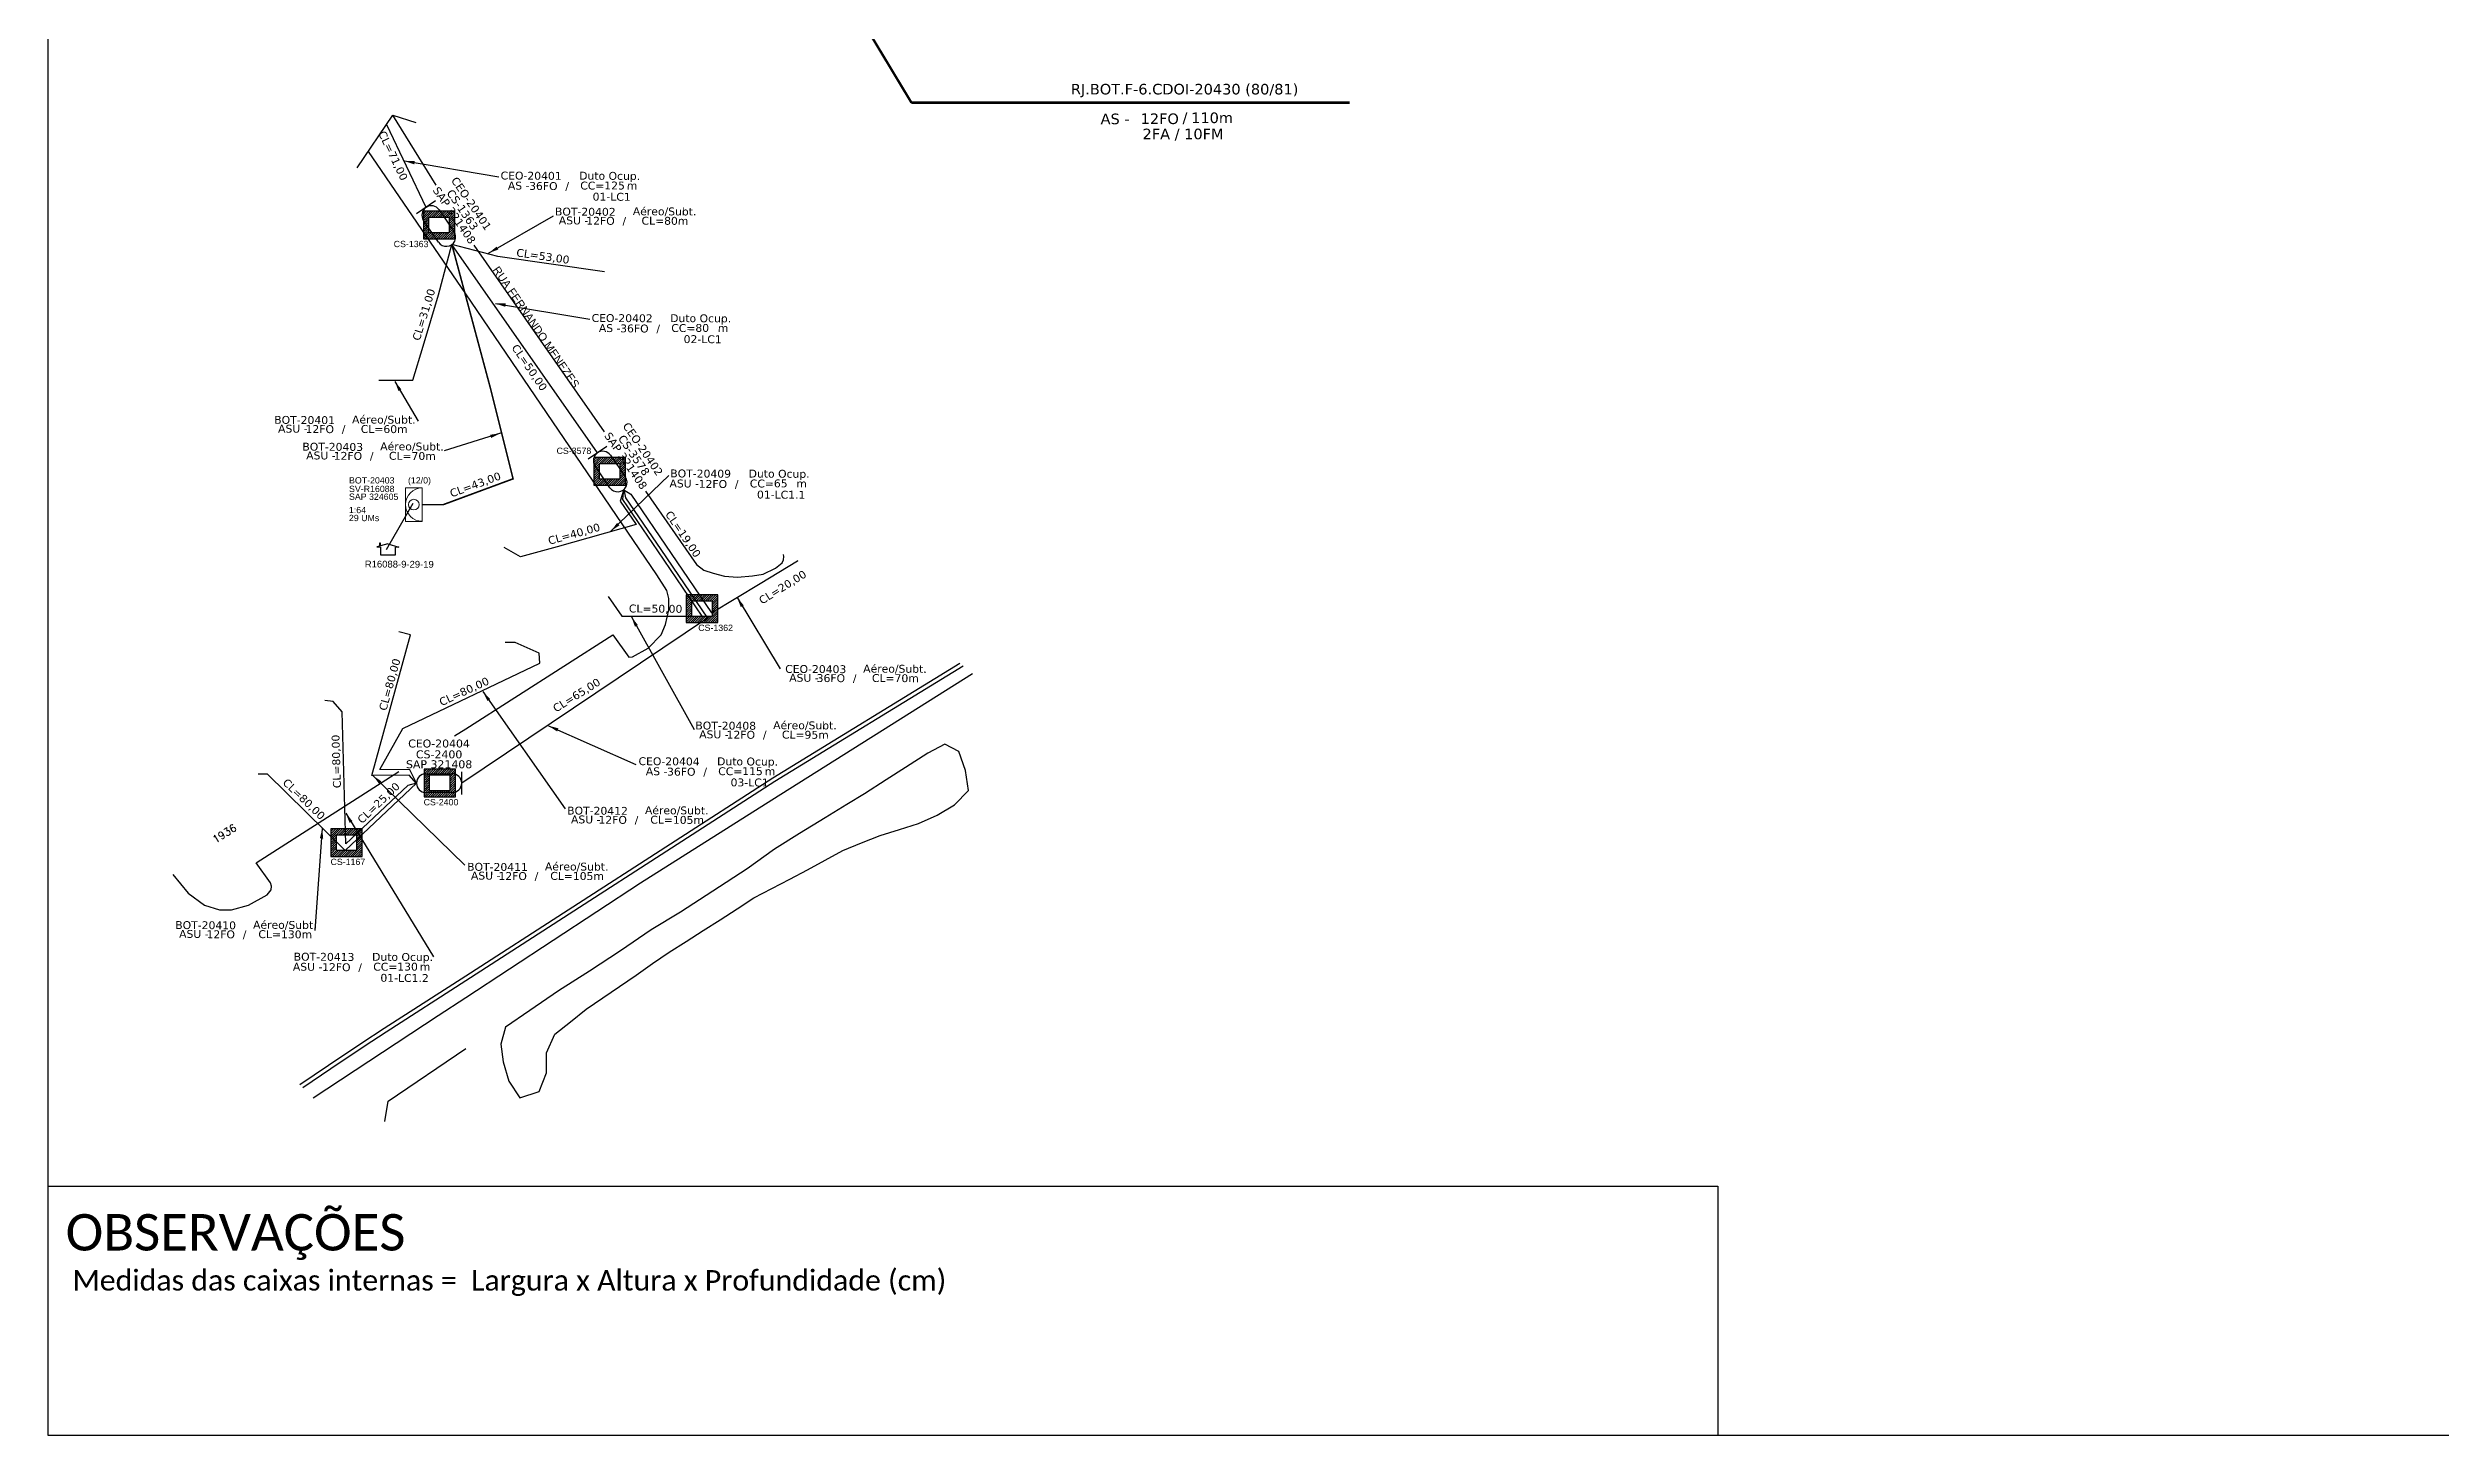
# Model space of a CAD drawing. Extents: x -89 to 749, y 705 to 1299.
# Drawn here: x -89.3 to 379.1, y 705 to 976.6 of the extents above; entities that cross this region are included whole.
import ezdxf
from ezdxf.enums import TextEntityAlignment as Align

# ---------------------------------------------------------------- set-up
doc = ezdxf.new("R2010")
doc.units = 0
for name, color, linetype in [('10.1-Caixas Subterrâneas', 5, 'Continuous'), ('20.4-CEOS', 1, 'Continuous'), ('20.5-CEO', 1, 'Continuous'), ('CABO OPTICO EXISTENTE', 5, 'Continuous'), ('CAP a instalar', 1, 'Continuous'), ('celulas gpon', 7, 'Continuous'), ('label_cabos', 7, 'Continuous'), ('Legenda', 1, 'Continuous'), ('MUB', 252, 'Continuous'), ('QUADRA', 7, 'Continuous'), ('Segmento de Logradouro Texto', 238, 'Continuous'), ('Surveys Casinhas', 7, 'Continuous'), ('surveys legendas', 7, 'Continuous')]:
    doc.layers.add(name, color=color, linetype=linetype)
for name, color, linetype, lineweight in [("20.0-LEGENDA DOS CDO'S", 1, 'Continuous', 0), ('20.1-CDO_INTERIOR', 1, 'Continuous', 0), ('40.1-ETIQUETAS', 1, 'Continuous', 20)]:
    doc.layers.add(name, color=color, linetype=linetype, lineweight=lineweight)
doc.layers.add('EXTRA', color=50, linetype='Continuous', plot=False)
doc.styles.add('ARIAL', font='arial.ttf')
doc.styles.add('DIGICADE', font='arial.ttf')
doc.styles.add('ROMANS', font='romans')
doc.styles.add('siredit', font='verdana.ttf')
doc.styles.add('WMF-Calibri0', font='calibri.ttf')
doc.linetypes.add('FENCELINE1', pattern='A,0.25,-0.1,[133,ltypeshp.shx,S=0.1,R=0,X=-0.1,Y=0],-0.1,1', length=1.45)
doc.dimstyles.new('CC', dxfattribs={"dimtxt": 1, "dimasz": 2, "dimexe": 0.18, "dimexo": 0.0625, "dimgap": 0.09, "dimtad": 0, "dimdec": 0, "dimrnd": 1, "dimzin": 0, "dimdsep": 46, "dimtxsty": 'siredit', "dimblk": 'NONE', "dimcen": 0, "dimse1": 1, "dimse2": 1, "dimsd1": 1, "dimsd2": 1, "dimclrt": 7, "dimadec": 0, "dimazin": 0, "dimtfac": 1, "dimtdec": 0, "dimtofl": 0, "dimtmove": 0, "dimatfit": 3, "dimfxl": 0, "dimtolj": 1, "dimtzin": 0, "dimarcsym": 0})

# ---------------------------------------------------------------- blocks, each defined once
blk = doc.blocks.new('ETIQUETA_RS5F')
at = {"layer": '40.1-ETIQUETAS', "color": 0, "style": 'siredit'}
blk.add_text('/', height=1.5, dxfattribs=at).set_placement((1.58, -1.95), align=Align.MIDDLE_RIGHT)
for tag, p in [('ETIQUETA_R_PRIMARIA', (1.21, 4.1)), ('ETIQUETA_R_SECUNDARIA', (1.21, 2.1)), ('F_ATIVAS/F_MORTAS', (1.14, -4.24))]:
    blk.add_attdef(tag, text='', height=1.5, dxfattribs=at).set_placement(p, align=Align.MIDDLE_CENTER)
for tag, p in [('TIPO_CABO', (-6.58, -2.12)), ('CAP_CABO', (0.4, -2.09))]:
    blk.add_attdef(tag, text='', height=1.5, dxfattribs=at).set_placement(p, align=Align.MIDDLE_RIGHT)
blk.add_attdef('METROS', text='', height=1.5, dxfattribs=at).set_placement((2.14, -1.95), align=Align.MIDDLE_LEFT)
for tag, p in [('FUSÃO_1', (0.85, -8.39)), ('FUSÃO_2', (0.85, -10.6)), ('FUSÃO_3', (0.85, -12.93)), ('FUSÃO_4', (0.85, -15.14)), ('FUSÃO_5', (0.85, -17.16))]:
    blk.add_attdef(tag, text='', height=1.5, dxfattribs=at).set_placement(p, align=Align.CENTER)
blk = doc.blocks.new('*X58')
at = {"color": 0, "linetype": 'Continuous'}
for p, q in [((-1.25, 0.34099), (-0.49099, 1.1)), ((-1.25, 0.517767), (-0.667767, 1.1)), ((-1.25, 0.694544), (-0.844544, 1.1)), ((-1.25, 0.87132), (-1.02132, 1.1)), ((-1.25, 1.048097), (-1.198097, 1.1)), ((-1.25, 0.164214), (-0.8035, 0.610714)), ((-1.25, -0.012563), (-0.8035, 0.433937)), ((-1.25, -0.18934), (-0.8035, 0.25716)), ((-1.25, -0.366117), (-0.8035, 0.080383)), ((-0.789214, 0.625), (-0.314214, 1.1)), ((-0.612437, 0.625), (-0.137437, 1.1)), ((-0.43566, 0.625), (0.03934, 1.1)), ((-0.258883, 0.625), (0.216117, 1.1)), ((-0.082107, 0.625), (0.392893, 1.1)), ((0.09467, 0.625), (0.56967, 1.1)), ((0.271447, 0.625), (0.746447, 1.1)), ((0.448223, 0.625), (0.923223, 1.1)), ((0.625, 0.625), (1.1, 1.1)), ((0.801777, 0.625), (1.25, 1.073223)), ((0.8035, 0.449947), (1.25, 0.896447)), ((0.8035, 0.27317), (1.25, 0.71967)), ((0.8035, 0.096393), (1.25, 0.542893)), ((0.8035, -0.080383), (1.25, 0.366117)), ((0.8035, -0.25716), (1.25, 0.18934)), ((0.8035, -0.433937), (1.25, 0.012563)), ((-1.25, -0.542893), (-0.8035, -0.096393)), ((-1.25, -0.71967), (-0.8035, -0.27317)), ((-1.25, -0.896447), (-0.8035, -0.449947)), ((-1.25, -1.073223), (-0.801777, -0.625)), ((-1.1, -1.1), (-0.625, -0.625)), ((-0.923223, -1.1), (-0.448223, -0.625)), ((-0.746447, -1.1), (-0.271447, -0.625)), ((-0.56967, -1.1), (-0.09467, -0.625)), ((-0.392893, -1.1), (0.082107, -0.625)), ((-0.216117, -1.1), (0.258883, -0.625)), ((-0.03934, -1.1), (0.43566, -0.625)), ((0.137437, -1.1), (0.612437, -0.625)), ((0.314214, -1.1), (0.789214, -0.625)), ((0.49099, -1.1), (1.25, -0.34099)), ((0.667767, -1.1), (1.25, -0.517767)), ((0.8035, -0.610714), (1.25, -0.164214)), ((0.844544, -1.1), (1.25, -0.694544)), ((1.02132, -1.1), (1.25, -0.87132)), ((1.198097, -1.1), (1.25, -1.048097))]:
    blk.add_line(p, q, dxfattribs=at)
blk = doc.blocks.new('MANHOLE_MQ')
at = {"color": 0, "linetype": 'Continuous'}
for p, q in [((0.00000623, 0.00000569), (-0.00000627, 0.00000569)), ((-0.00000627, 0.00000569), (-0.00000627, -0.00000531)), ((-0.00000404, 0.00000331), (0.00000399, 0.00000331)), ((-0.00000404, -0.00000294), (-0.00000404, 0.00000331)), ((0.00000399, 0.00000331), (0.00000399, -0.00000294)), ((0.00000623, -0.00000531), (0.00000623, 0.00000569)), ((-0.00000627, -0.00000531), (0.00000623, -0.00000531)), ((0.00000399, -0.00000294), (-0.00000404, -0.00000294)), ((0.00000399, -0.00000294), (0.00000399, -0.00000294))]:
    blk.add_line(p, q, dxfattribs=at)
at = {"color": 0, "linetype": 'Continuous', "xscale": 5e-06, "yscale": 5e-06, "zscale": 1e-05}
blk.add_blockref('*X58', (-0.00000002, 0.00000019), dxfattribs=at)
blk = doc.blocks.new('Inst CB DT OCUP CFOA-SM-AS-80-TS-36')
at = {"layer": 'label_cabos', "color": 0, "style": 'siredit'}
for tag, flags, p in [('ID_ATIVIDADE', 3, (1.31, 2.67)), ('FATOR', 1, (11.56, 2.55))]:
    blk.add_attdef(tag, text='', height=1, rotation=359.69, dxfattribs=dict(at, flags=flags)).set_placement(p, align=Align.MIDDLE_CENTER)
for tag, p in [('TIPO_CABO', (1.76, 0)), ('DESTINO_CABO', (3.13, 1.26)), ('CABO', (4.69, -0.05)), ('/', (7.71, -0.05)), ('LANCE', (10.91, 0)), ('TIPO_CABO', (13.11, 1.24)), ('UND', (15.96, 0)), ('FID', (13.15, -1.41))]:
    blk.add_attdef(tag, text='', height=1, rotation=359.69, dxfattribs=at).set_placement(p, align=Align.MIDDLE_CENTER)
blk.add_attdef('QTDE', (12.43, -0.47), '', height=1, rotation=359.69, dxfattribs=at)
blk = doc.blocks.new('_None')
blk = doc.blocks.new('LEGENDA DOS CABOS')
at = {"layer": 'EXTRA', "color": 0, "style": 'siredit'}
for tag, p in [('ID', (4.6, 0.97)), ('XX', (9.03, 0.97))]:
    blk.add_attdef(tag, text='', height=0.48, rotation=359.69, dxfattribs=at).set_placement(p, align=Align.MIDDLE_CENTER)
at = {"layer": 'Legenda', "color": 0, "style": 'siredit'}
for tag, p in [('TIPO_CABO', (1.31, 0)), ('CABO', (4.69, -0.05)), ('/', (6.81, -0.05)), ('METROS', (10.03, -0.05))]:
    blk.add_attdef(tag, text='', height=0.8, rotation=359.69, dxfattribs=at).set_placement(p, align=Align.MIDDLE_CENTER)
blk = doc.blocks.new('Inst CB DT OCUP CFOA-SM-ASU-120-S-12')
at = {"layer": 'label_cabos', "color": 0, "style": 'siredit'}
for tag, flags, p in [('ID_ATIVIDADE', 3, (1.31, 2.67)), ('FATOR', 1, (11.56, 2.55))]:
    blk.add_attdef(tag, text='', height=1, rotation=359.69, dxfattribs=dict(at, flags=flags)).set_placement(p, align=Align.MIDDLE_CENTER)
for tag, p in [('TIPO_CABO', (1.26, 0)), ('DESTINO_CABO', (3.13, 1.26)), ('CABO', (4.69, -0.05)), ('/', (7.71, -0.05)), ('LANCE', (10.91, 0)), ('TIPO_CABO', (13.11, 1.24)), ('UND', (15.96, 0)), ('FID', (13.15, -1.41))]:
    blk.add_attdef(tag, text='', height=1, rotation=359.69, dxfattribs=at).set_placement(p, align=Align.MIDDLE_CENTER)
blk.add_attdef('QTDE', (12.43, -0.47), '', height=1, rotation=359.69, dxfattribs=at)

msp = doc.modelspace()

# ---------------------------------------------------------------- linework, layer by layer
msp.add_lwpolyline([(-89.32, 705.02), (749.25, 705.02), (749.25, 1299.02), (-89.32, 1299.02), (-89.32, 705.02)])
at = {"color": 4}
msp.add_lwpolyline([(-17.84, 887.43), (-23.1, 878.37)], dxfattribs=at)
at = {"color": 7}
for points in [[(-89.24, 753.78), (237.71, 753.78)], [(237.71, 753.78), (237.71, 705.02)]]:
    msp.add_lwpolyline(points, dxfattribs=at)
at = {"layer": '20.1-CDO_INTERIOR', "color": 1, "lineweight": 18, "elevation": 0.18}
msp.add_lwpolyline([(-19.28, 883.92), (-19.29, 890.47), (-16.01, 890.47), (-16.01, 883.92)], close=True, dxfattribs=at)
at = {"layer": '20.1-CDO_INTERIOR', "color": 1, "lineweight": 18}
msp.add_circle((-17.65, 887.2, 0.18), 1.05, dxfattribs=at)
msp.add_arc((-16.01, 887.2, 0.18), 3.27, 90.0276, 270.0276, dxfattribs=at)
at = {"layer": '20.5-CEO', "color": 5}
for p, q in [((-12.84, 938.57, 0.18), (-15.75, 942.84, 0.18)), ((-12.71, 944.92, 0.18), (-9.79, 940.65, 0.18))]:
    msp.add_line(p, q, dxfattribs=at)
at = {"layer": '20.5-CEO', "color": 7}
for p, q in [((20.75, 890.51, 0.18), (17.83, 894.78, 0.18)), ((20.87, 896.86, 0.18), (23.79, 892.59, 0.18)), ((-15.29, 834.52, 0.18), (-10.12, 834.52, 0.18)), ((-10.12, 830.83, 0.18), (-15.29, 830.83, 0.18))]:
    msp.add_line(p, q, dxfattribs=at)
at = {"layer": '20.5-CEO', "color": 5, "elevation": 0.18}
msp.add_lwpolyline([(-13.44, 946.66), (-17.11, 944.15)], dxfattribs=at)
at = {"layer": '20.5-CEO', "color": 7, "elevation": 0.18}
for points in [[(20.15, 898.6), (16.48, 896.09)], [(-8.27, 830.45), (-8.27, 834.9)]]:
    msp.add_lwpolyline(points, dxfattribs=at)
at = {"layer": '20.5-CEO', "color": 5}
for centre, start, end in [((-14.23, 943.88, 0.18), 34.3498, 214.3498), ((-11.31, 939.61, 0.18), 214.3498, 34.3498)]:
    msp.add_arc(centre, 1.84, start, end, dxfattribs=at)
at = {"layer": '20.5-CEO', "color": 7}
for centre, start, end in [((19.35, 895.82, 0.18), 34.3498, 214.3498), ((22.27, 891.55, 0.18), 214.3498, 34.3498), ((-15.29, 832.67, 0.18), 90, 270), ((-10.12, 832.67, 0.18), 270, 90)]:
    msp.add_arc(centre, 1.84, start, end, dxfattribs=at)
at = {"layer": 'CAP a instalar', "color": 7, "linetype": 'FENCELINE1', "ltscale": 4, "const_width": 0.474}
for points in [[(79.79, 965.89), (-24.14, 1138.44)], [(79.79, 965.89), (165.59, 965.89)]]:
    msp.add_lwpolyline(points, dxfattribs=at)
at = {"layer": 'CAP a instalar', "color": 7, "linetype": 'FENCELINE1', "ltscale": 4, "elevation": 0.18}
for points in [[(-23.02, 961.6), (-15.27, 945.41)], [(18.31, 897.35), (-10.21, 938.14)], [(23.46, 890.14), (23.8, 888.54), (30.69, 878.41), (39.82, 864.99), (-8.27, 832.67)], [(23.46, 890.14), (22.77, 887.87), (25.89, 883.28), (10.39, 878.96), (3.24, 876.98), (0.04, 878.82)], [(-17.13, 832.67), (-18.81, 832.19), (-30.97, 820.76), (-31.71, 846.61), (-33.46, 848.65), (-35.05, 848.84)]]:
    msp.add_lwpolyline(points, dxfattribs=at)
at = {"layer": 'CAP a instalar', "color": 8, "linetype": 'FENCELINE1', "ltscale": 4, "elevation": 0.18}
for points in [[(-24.52, 911.57), (-17.86, 911.57), (-15.85, 918.23), (-12.83, 928.28), (-10.21, 938.14)], [(19.66, 932.77), (-1.21, 935.8), (-10.21, 938.14)], [(20.42, 869.19), (23.08, 865.38), (23.08, 865.38), (23.08, 865.38), (38.81, 865.38), (30.12, 878.16), (23.28, 888.21), (23.46, 890.14)], [(23.44, 890.12), (24.82, 889.23), (40.62, 866), (50.15, 871.76), (57.5, 876.21), (57.59, 876.26)], [(-17.13, 832.61), (-18.55, 834.22), (-25.89, 834.18), (-18.31, 861.71), (-18.31, 861.71), (-20.57, 862.32)], [(-17.13, 832.67), (-18.44, 835.29), (-24.3, 835.32), (-19.83, 843.38), (7.03, 856.14), (6.88, 858.13), (2.19, 860.21), (0.23, 860.21)], [(-48.14, 834.49), (-46.39, 834.49), (-46.39, 834.49), (-31.08, 819.5), (-17.13, 832.67), (-17.13, 832.67), (-17.13, 832.67)]]:
    msp.add_lwpolyline(points, dxfattribs=at)
at = {"layer": 'CAP a instalar', "color": 1, "linetype": 'FENCELINE1', "ltscale": 4, "const_width": 0.308, "elevation": 0.18}
msp.add_lwpolyline([(-10.21, 938.14), (-2.69, 910.13), (1.78, 892.25), (-11.88, 887.2), (-16.01, 887.19)], dxfattribs=at)
at = {"layer": 'MUB', "color": 4}
for points in [[(-7.48, 794.97), (52.64, 833.72), (52.65, 833.73), (89.27, 856.14)], [(-7.48, 794.04), (53.06, 833.06), (89.93, 855.61)], [(-7.48, 790.71), (26.73, 813.16), (52.48, 829.42), (91.74, 854.17)], [(-39.97, 773.68), (-34.36, 777.44), (-27.82, 781.83), (-23.47, 784.67), (-7.48, 794.97)], [(-39.4, 773.11), (-33.91, 776.79), (-27.38, 781.18), (-23.05, 784.01), (-7.48, 794.04)], [(-37.36, 771.08), (-12.88, 787.16), (-7.48, 790.71)], [(-23.33, 766.42), (-22.71, 770.42), (-7.48, 780.74)]]:
    msp.add_lwpolyline(points, dxfattribs=at)
at = {"layer": 'MUB', "color": 4, "elevation": 3.63}
msp.add_lwpolyline([(0.28, 784.89), (-0.62, 781.55), (-0.15, 778.12), (0.93, 774.33), (3.12, 771.05), (6.86, 772.29), (8.32, 775.96), (8.34, 779.9), (9.93, 783.51), (13.05, 785.92), (16.1, 788.41), (19.34, 790.66), (22.63, 792.84), (25.9, 795.05), (29.11, 797.34), (32.37, 799.57), (35.68, 801.7), (39.01, 803.82), (42.36, 805.91), (45.67, 808.05), (48.95, 810.22), (52.44, 812.06), (55.95, 813.86), (59.44, 815.71), (62.89, 817.62), (66.38, 819.46), (70.02, 820.97), (73.68, 822.44), (77.45, 823.62), (81.2, 824.8), (84.81, 826.4), (88.2, 828.44), (90.96, 831.25), (90.34, 835.14), (89.06, 838.88), (86.34, 840.28), (83, 838.56), (78.65, 835.75), (74.85, 833.31), (70.6, 830.6), (67.15, 828.52), (62.9, 825.89), (57.84, 822.82), (52.95, 819.74), (47.65, 815.89), (40.87, 811.55), (34.54, 807.38), (28.83, 803.94), (22.81, 799.83), (16.75, 795.85), (10.68, 792.04), (5.07, 788.16)], close=True, dxfattribs=at)
at = {"layer": 'QUADRA', "color": 4, "elevation": 0.18}
msp.add_lwpolyline([(-28.75, 953.13), (-21.75, 963.48), (-17.24, 962.03)], dxfattribs=at)
at = {"layer": 'QUADRA', "color": 4, "ltscale": 5e-05}
for points in [[(-13.3, 949.74), (-21.75, 963.48)], [(-7.48, 928.44), (-26.56, 956.36)], [(-5.88, 937.98), (19.61, 901.42)], [(30.76, 861.73), (31.66, 863.75), (32.31, 866.61), (32.25, 868.81), (31.91, 870.42), (29.96, 873.46), (-7.48, 928.44)], [(27.69, 889.83), (37.72, 875.45), (39.14, 874.35), (40.97, 873.78), (43.15, 873.2), (45.74, 873), (48.69, 873.29), (50.74, 873.61), (53.16, 874.79), (54.5, 875.82), (54.73, 876.37), (54.82, 877.02), (54.71, 877.41)], [(-7.48, 843.31), (21.31, 861.71), (24.47, 857.34), (25.18, 857.41), (28.25, 859.07), (30.76, 861.73)], [(-9.68, 841.91), (-7.48, 843.31)], [(-64.83, 814.8), (-61.84, 811.1), (-58.63, 808.8), (-55.68, 807.89), (-53.37, 807.87), (-50.05, 808.76), (-46.4, 810.79), (-45.59, 811.77), (-45.55, 812.47), (-45.69, 813.15), (-48.53, 817.08), (-20.61, 834.92)]]:
    msp.add_lwpolyline(points, dxfattribs=at)
at = {"layer": 'Surveys Casinhas'}
for p, q in [((-22.73, 879.53), (-24.88, 878.91)), ((-24.88, 878.91), (-24.2, 878.9)), ((-24.4, 879.63), (-24.4, 879.06)), ((-24.17, 879.63), (-24.4, 879.63)), ((-24.2, 878.91), (-24.21, 877.36)), ((-24.21, 877.36), (-21.26, 877.36)), ((-24.17, 879.12), (-24.17, 879.63)), ((-22.73, 879.53), (-20.58, 878.9)), ((-21.26, 877.36), (-21.25, 878.89)), ((-20.58, 878.9), (-21.25, 878.9))]:
    msp.add_line(p, q, dxfattribs=at)

# ---------------------------------------------------------------- block references
at = {"layer": '10.1-Caixas Subterrâneas', "color": 30, "xscale": 492682.4889637337, "yscale": 492682.4889637337, "zscale": 492682.4889637337}
for p, rotation in [((-12.72, 942.02, 0.18), 180.0000000000628), ((20.69, 893.83, 0.18), 180.0000000000628), ((38.77, 866.92, 0.18), 180.0000000000628), ((-12.59, 832.82), 180.0000000000627), ((-30.86, 821.13), 180.0000000000626)]:
    msp.add_blockref('MANHOLE_MQ', p, dxfattribs=dict(at, rotation=rotation))
at = {"layer": 'CAP a instalar', "color": 7, "linetype": 'FENCELINE1', "ltscale": 7}
ref = msp.add_blockref('ETIQUETA_RS5F', (131.64, 965.64), dxfattribs=dict(at, xscale=1.381526290239413, yscale=1.381526290239413, zscale=1.38152629024076))
ref.add_attrib('ETIQUETA_R_SECUNDARIA', 'RJ.BOT.F-6.CDOI-20430 (80/81)', dxfattribs={"layer": 'CABO OPTICO EXISTENTE', "color": 0, "height": 2.0723, "style": 'siredit'}).set_placement((133.28, 968.54), align=Align.MIDDLE_CENTER)
ref.add_attrib('TIPO_CABO', 'AS -', dxfattribs={"layer": '40.1-ETIQUETAS', "color": 0, "height": 2.072, "style": 'siredit'}).set_placement((122.5, 962.72), align=Align.MIDDLE_RIGHT)
ref.add_attrib('CAP_CABO', '12FO', dxfattribs={"layer": '40.1-ETIQUETAS', "color": 0, "height": 2.072, "style": 'siredit'}).set_placement((132.15, 962.75), align=Align.MIDDLE_RIGHT)
ref.add_attrib('METROS', '110m', dxfattribs={"layer": '40.1-ETIQUETAS', "color": 0, "height": 2.072, "style": 'siredit'}).set_placement((134.56, 962.94), align=Align.MIDDLE_LEFT)
ref.add_attrib('F_ATIVAS/F_MORTAS', '2FA / 10FM', dxfattribs={"layer": '40.1-ETIQUETAS', "color": 0, "height": 2.072, "style": 'siredit'}).set_placement((132.97, 959.77), align=Align.MIDDLE_CENTER)
at = {"layer": 'label_cabos', "color": 0, "lineweight": 0}
ref = msp.add_blockref('Inst CB DT OCUP CFOA-SM-AS-80-TS-36', (0.5, 949.66, 0.18), dxfattribs=dict(at, xscale=1.54065560814273, yscale=1.54065560814273, zscale=1.54065560814273))
ref.add_attrib('DESTINO_CABO', 'CEO-20401', dxfattribs={"color": 0, "height": 1.541, "rotation": 359.69, "style": 'siredit'}).set_placement((5.32, 951.6, 0.18), align=Align.MIDDLE_CENTER)
ref.add_attrib('CABO', '36FO', dxfattribs={"color": 0, "height": 1.541, "rotation": 359.69, "style": 'siredit'}).set_placement((7.71, 949.58, 0.18), align=Align.MIDDLE_CENTER)
ref.add_attrib('TIPO_CABO', 'Duto Ocup.', dxfattribs={"color": 0, "height": 1.541, "rotation": 359.69, "style": 'siredit'}).set_placement((20.69, 951.57, 0.18), align=Align.MIDDLE_CENTER)
ref.add_attrib('/', '/', dxfattribs={"color": 0, "height": 1.54, "rotation": 359.69, "style": 'siredit'}).set_placement((12.38, 949.58, 0.18), align=Align.MIDDLE_CENTER)
ref.add_attrib('TIPO_CABO', 'AS - ', dxfattribs={"color": 0, "height": 1.541, "rotation": 359.69, "style": 'siredit'}).set_placement((3.21, 949.65, 0.18), align=Align.MIDDLE_CENTER)
ref.add_attrib('FID', ' 01-LC1', dxfattribs={"color": 0, "height": 1.541, "rotation": 359.69, "style": 'siredit'}).set_placement((20.75, 947.48, 0.18), align=Align.MIDDLE_CENTER)
ref.add_attrib('LANCE', 'CC=', dxfattribs={"color": 0, "height": 1.541, "rotation": 359.69, "style": 'siredit'}).set_placement((17.3, 949.66, 0.18), align=Align.MIDDLE_CENTER)
ref.add_attrib('QTDE', '125', (19.64, 948.92, 0.18), dxfattribs={"color": 0, "height": 1.541, "rotation": 359.69, "style": 'siredit'})
ref.add_attrib('UND', 'm', dxfattribs={"color": 0, "height": 1.54, "rotation": 359.69, "style": 'siredit'}).set_placement((25.09, 949.66, 0.18), align=Align.MIDDLE_CENTER)
ref = msp.add_blockref('LEGENDA DOS CABOS', (9.4, 942.03, 0.18), dxfattribs=dict(at, xscale=1.54065560814273, yscale=1.54065560814273, zscale=1.54065560814273))
ref.add_attrib('ID', 'BOT-20402', dxfattribs={"color": 0, "height": 1.541, "rotation": 359.69, "style": 'siredit'}).set_placement((15.93, 944.55, 0.18), align=Align.MIDDLE_CENTER)
ref.add_attrib('CABO', '12FO', dxfattribs={"color": 0, "height": 1.541, "rotation": 359.69, "style": 'siredit'}).set_placement((18.9, 942.77, 0.18), align=Align.MIDDLE_CENTER)
ref.add_attrib('METROS', 'CL=80m', dxfattribs={"color": 0, "height": 1.541, "rotation": 359.69, "style": 'siredit'}).set_placement((31.52, 942.77, 0.18), align=Align.MIDDLE_CENTER)
ref.add_attrib('XX', 'Aéreo/Subt.', dxfattribs={"color": 0, "height": 1.5407, "rotation": 359.69, "style": 'siredit'}).set_placement((31.45, 944.61, 0.18), align=Align.MIDDLE_CENTER)
ref.add_attrib('/', '/', dxfattribs={"color": 0, "height": 1.54, "rotation": 359.69, "style": 'siredit'}).set_placement((23.56, 942.77, 0.18), align=Align.MIDDLE_CENTER)
ref.add_attrib('TIPO_CABO', 'ASU -', dxfattribs={"color": 0, "height": 1.541, "rotation": 359.69, "style": 'siredit'}).set_placement((13.62, 942.84, 0.18), align=Align.MIDDLE_CENTER)
ref = msp.add_blockref('Inst CB DT OCUP CFOA-SM-AS-80-TS-36', (18.32, 921.77, 0.18), dxfattribs=dict(at, xscale=1.54065560814273, yscale=1.54065560814273, zscale=1.54065560814273))
ref.add_attrib('DESTINO_CABO', 'CEO-20402', dxfattribs={"color": 0, "height": 1.541, "rotation": 359.69, "style": 'siredit'}).set_placement((23.14, 923.71, 0.18), align=Align.MIDDLE_CENTER)
ref.add_attrib('CABO', '36FO', dxfattribs={"color": 0, "height": 1.541, "rotation": 359.69, "style": 'siredit'}).set_placement((25.54, 921.69, 0.18), align=Align.MIDDLE_CENTER)
ref.add_attrib('TIPO_CABO', 'Duto Ocup.', dxfattribs={"color": 0, "height": 1.541, "rotation": 359.69, "style": 'siredit'}).set_placement((38.51, 923.68, 0.18), align=Align.MIDDLE_CENTER)
ref.add_attrib('/', '/', dxfattribs={"color": 0, "height": 1.54, "rotation": 359.69, "style": 'siredit'}).set_placement((30.2, 921.69, 0.18), align=Align.MIDDLE_CENTER)
ref.add_attrib('TIPO_CABO', 'AS - ', dxfattribs={"color": 0, "height": 1.541, "rotation": 359.69, "style": 'siredit'}).set_placement((21.03, 921.76, 0.18), align=Align.MIDDLE_CENTER)
ref.add_attrib('FID', ' 02-LC1', dxfattribs={"color": 0, "height": 1.541, "rotation": 359.69, "style": 'siredit'}).set_placement((38.57, 919.59, 0.18), align=Align.MIDDLE_CENTER)
ref.add_attrib('LANCE', 'CC=', dxfattribs={"color": 0, "height": 1.541, "rotation": 359.69, "style": 'siredit'}).set_placement((35.12, 921.77, 0.18), align=Align.MIDDLE_CENTER)
ref.add_attrib('QTDE', '80', (37.47, 921.03, 0.18), dxfattribs={"color": 0, "height": 1.541, "rotation": 359.69, "style": 'siredit'})
ref.add_attrib('UND', 'm', dxfattribs={"color": 0, "height": 1.54, "rotation": 359.69, "style": 'siredit'}).set_placement((42.91, 921.77, 0.18), align=Align.MIDDLE_CENTER)
ref = msp.add_blockref('LEGENDA DOS CABOS', (-45.57, 901.26, 0.18), dxfattribs=dict(at, xscale=1.54065560814273, yscale=1.54065560814273, zscale=1.54065560814273))
ref.add_attrib('ID', 'BOT-20401', dxfattribs={"color": 0, "height": 1.541, "rotation": 359.69, "style": 'siredit'}).set_placement((-39.04, 903.77, 0.18), align=Align.MIDDLE_CENTER)
ref.add_attrib('CABO', '12FO', dxfattribs={"color": 0, "height": 1.541, "rotation": 359.69, "style": 'siredit'}).set_placement((-36.07, 901.99, 0.18), align=Align.MIDDLE_CENTER)
ref.add_attrib('METROS', 'CL=60m', dxfattribs={"color": 0, "height": 1.541, "rotation": 359.69, "style": 'siredit'}).set_placement((-23.45, 901.99, 0.18), align=Align.MIDDLE_CENTER)
ref.add_attrib('XX', 'Aéreo/Subt.', dxfattribs={"color": 0, "height": 1.5407, "rotation": 359.69, "style": 'siredit'}).set_placement((-23.53, 903.84, 0.18), align=Align.MIDDLE_CENTER)
ref.add_attrib('/', '/', dxfattribs={"color": 0, "height": 1.54, "rotation": 359.69, "style": 'siredit'}).set_placement((-31.41, 901.99, 0.18), align=Align.MIDDLE_CENTER)
ref.add_attrib('TIPO_CABO', 'ASU -', dxfattribs={"color": 0, "height": 1.541, "rotation": 359.69, "style": 'siredit'}).set_placement((-41.35, 902.07, 0.18), align=Align.MIDDLE_CENTER)
ref = msp.add_blockref('LEGENDA DOS CABOS', (-40.06, 896.01, 0.18), dxfattribs=dict(at, xscale=1.54065560814273, yscale=1.54065560814273, zscale=1.54065560814273))
ref.add_attrib('ID', 'BOT-20403', dxfattribs={"color": 0, "height": 1.541, "rotation": 359.69, "style": 'siredit'}).set_placement((-33.53, 898.52, 0.18), align=Align.MIDDLE_CENTER)
ref.add_attrib('CABO', '12FO', dxfattribs={"color": 0, "height": 1.541, "rotation": 359.69, "style": 'siredit'}).set_placement((-30.56, 896.74, 0.18), align=Align.MIDDLE_CENTER)
ref.add_attrib('METROS', 'CL=70m', dxfattribs={"color": 0, "height": 1.541, "rotation": 359.69, "style": 'siredit'}).set_placement((-17.94, 896.74, 0.18), align=Align.MIDDLE_CENTER)
ref.add_attrib('XX', 'Aéreo/Subt.', dxfattribs={"color": 0, "height": 1.5407, "rotation": 359.69, "style": 'siredit'}).set_placement((-18.02, 898.59, 0.18), align=Align.MIDDLE_CENTER)
ref.add_attrib('/', '/', dxfattribs={"color": 0, "height": 1.54, "rotation": 359.69, "style": 'siredit'}).set_placement((-25.9, 896.74, 0.18), align=Align.MIDDLE_CENTER)
ref.add_attrib('TIPO_CABO', 'ASU -', dxfattribs={"color": 0, "height": 1.541, "rotation": 359.69, "style": 'siredit'}).set_placement((-35.84, 896.82, 0.18), align=Align.MIDDLE_CENTER)
ref = msp.add_blockref('Inst CB DT OCUP CFOA-SM-ASU-120-S-12', (33.69, 891.33, 0.18), dxfattribs=dict(at, xscale=1.54065560814273, yscale=1.54065560814273, zscale=1.54065560814273))
ref.add_attrib('DESTINO_CABO', 'BOT-20409', dxfattribs={"color": 0, "height": 1.541, "rotation": 359.69, "style": 'siredit'}).set_placement((38.51, 893.28, 0.18), align=Align.MIDDLE_CENTER)
ref.add_attrib('CABO', '12FO', dxfattribs={"color": 0, "height": 1.541, "rotation": 359.69, "style": 'siredit'}).set_placement((40.91, 891.25, 0.18), align=Align.MIDDLE_CENTER)
ref.add_attrib('TIPO_CABO', 'Duto Ocup.', dxfattribs={"color": 0, "height": 1.541, "rotation": 359.69, "style": 'siredit'}).set_placement((53.88, 893.25, 0.18), align=Align.MIDDLE_CENTER)
ref.add_attrib('/', '/', dxfattribs={"color": 0, "height": 1.54, "rotation": 359.69, "style": 'siredit'}).set_placement((45.57, 891.25, 0.18), align=Align.MIDDLE_CENTER)
ref.add_attrib('TIPO_CABO', 'ASU - ', dxfattribs={"color": 0, "height": 1.541, "rotation": 359.69, "style": 'siredit'}).set_placement((35.63, 891.33, 0.18), align=Align.MIDDLE_CENTER)
ref.add_attrib('FID', ' 01-LC1.1', dxfattribs={"color": 0, "height": 1.541, "rotation": 359.69, "style": 'siredit'}).set_placement((53.94, 889.15, 0.18), align=Align.MIDDLE_CENTER)
ref.add_attrib('LANCE', 'CC=', dxfattribs={"color": 0, "height": 1.541, "rotation": 359.69, "style": 'siredit'}).set_placement((50.5, 891.33, 0.18), align=Align.MIDDLE_CENTER)
ref.add_attrib('QTDE', '65', (52.84, 890.6, 0.18), dxfattribs={"color": 0, "height": 1.541, "rotation": 359.69, "style": 'siredit'})
ref.add_attrib('UND', 'm', dxfattribs={"color": 0, "height": 1.54, "rotation": 359.69, "style": 'siredit'}).set_placement((58.28, 891.33, 0.18), align=Align.MIDDLE_CENTER)
ref = msp.add_blockref('LEGENDA DOS CABOS', (54.52, 852.5, 0.18), dxfattribs=dict(at, xscale=1.54065560814273, yscale=1.54065560814273, zscale=1.54065560814273))
ref.add_attrib('ID', 'CEO-20403', dxfattribs={"color": 0, "height": 1.541, "rotation": 359.69, "style": 'siredit'}).set_placement((61.05, 855.01, 0.18), align=Align.MIDDLE_CENTER)
ref.add_attrib('CABO', '36FO', dxfattribs={"color": 0, "height": 1.541, "rotation": 359.69, "style": 'siredit'}).set_placement((64.01, 853.23, 0.18), align=Align.MIDDLE_CENTER)
ref.add_attrib('METROS', 'CL=70m', dxfattribs={"color": 0, "height": 1.541, "rotation": 359.69, "style": 'siredit'}).set_placement((76.64, 853.23, 0.18), align=Align.MIDDLE_CENTER)
ref.add_attrib('XX', 'Aéreo/Subt.', dxfattribs={"color": 0, "height": 1.5407, "rotation": 359.69, "style": 'siredit'}).set_placement((76.56, 855.07, 0.18), align=Align.MIDDLE_CENTER)
ref.add_attrib('/', '/', dxfattribs={"color": 0, "height": 1.54, "rotation": 359.69, "style": 'siredit'}).set_placement((68.68, 853.23, 0.18), align=Align.MIDDLE_CENTER)
ref.add_attrib('TIPO_CABO', 'ASU -', dxfattribs={"color": 0, "height": 1.541, "rotation": 359.69, "style": 'siredit'}).set_placement((58.74, 853.3, 0.18), align=Align.MIDDLE_CENTER)
ref = msp.add_blockref('LEGENDA DOS CABOS', (36.89, 841.42, 0.18), dxfattribs=dict(at, xscale=1.54065560814273, yscale=1.54065560814273, zscale=1.54065560814273))
ref.add_attrib('ID', 'BOT-20408', dxfattribs={"color": 0, "height": 1.541, "rotation": 359.69, "style": 'siredit'}).set_placement((43.42, 843.93, 0.18), align=Align.MIDDLE_CENTER)
ref.add_attrib('CABO', '12FO', dxfattribs={"color": 0, "height": 1.541, "rotation": 359.69, "style": 'siredit'}).set_placement((46.38, 842.15, 0.18), align=Align.MIDDLE_CENTER)
ref.add_attrib('METROS', 'CL=95m', dxfattribs={"color": 0, "height": 1.541, "rotation": 359.69, "style": 'siredit'}).set_placement((59.01, 842.15, 0.18), align=Align.MIDDLE_CENTER)
ref.add_attrib('XX', 'Aéreo/Subt.', dxfattribs={"color": 0, "height": 1.5407, "rotation": 359.69, "style": 'siredit'}).set_placement((58.93, 843.99, 0.18), align=Align.MIDDLE_CENTER)
ref.add_attrib('/', '/', dxfattribs={"color": 0, "height": 1.54, "rotation": 359.69, "style": 'siredit'}).set_placement((51.05, 842.15, 0.18), align=Align.MIDDLE_CENTER)
ref.add_attrib('TIPO_CABO', 'ASU -', dxfattribs={"color": 0, "height": 1.541, "rotation": 359.69, "style": 'siredit'}).set_placement((41.11, 842.22, 0.18), align=Align.MIDDLE_CENTER)
ref = msp.add_blockref('Inst CB DT OCUP CFOA-SM-AS-80-TS-36', (27.5, 834.99, 0.18), dxfattribs=dict(at, xscale=1.54065560814273, yscale=1.54065560814273, zscale=1.54065560814273))
ref.add_attrib('DESTINO_CABO', 'CEO-20404', dxfattribs={"color": 0, "height": 1.541, "rotation": 359.69, "style": 'siredit'}).set_placement((32.33, 836.94, 0.18), align=Align.MIDDLE_CENTER)
ref.add_attrib('CABO', '36FO', dxfattribs={"color": 0, "height": 1.541, "rotation": 359.69, "style": 'siredit'}).set_placement((34.72, 834.91, 0.18), align=Align.MIDDLE_CENTER)
ref.add_attrib('TIPO_CABO', 'Duto Ocup.', dxfattribs={"color": 0, "height": 1.541, "rotation": 359.69, "style": 'siredit'}).set_placement((47.7, 836.91, 0.18), align=Align.MIDDLE_CENTER)
ref.add_attrib('/', '/', dxfattribs={"color": 0, "height": 1.54, "rotation": 359.69, "style": 'siredit'}).set_placement((39.39, 834.91, 0.18), align=Align.MIDDLE_CENTER)
ref.add_attrib('TIPO_CABO', 'AS - ', dxfattribs={"color": 0, "height": 1.541, "rotation": 359.69, "style": 'siredit'}).set_placement((30.22, 834.99, 0.18), align=Align.MIDDLE_CENTER)
ref.add_attrib('FID', ' 03-LC1', dxfattribs={"color": 0, "height": 1.541, "rotation": 359.69, "style": 'siredit'}).set_placement((47.76, 832.81, 0.18), align=Align.MIDDLE_CENTER)
ref.add_attrib('LANCE', 'CC=', dxfattribs={"color": 0, "height": 1.541, "rotation": 359.69, "style": 'siredit'}).set_placement((44.31, 835, 0.18), align=Align.MIDDLE_CENTER)
ref.add_attrib('QTDE', '115', (46.65, 834.26, 0.18), dxfattribs={"color": 0, "height": 1.541, "rotation": 359.69, "style": 'siredit'})
ref.add_attrib('UND', 'm', dxfattribs={"color": 0, "height": 1.54, "rotation": 359.69, "style": 'siredit'}).set_placement((52.1, 835, 0.18), align=Align.MIDDLE_CENTER)
ref = msp.add_blockref('LEGENDA DOS CABOS', (11.79, 824.76, 0.18), dxfattribs=dict(at, xscale=1.54065560814273, yscale=1.54065560814273, zscale=1.54065560814273))
ref.add_attrib('ID', 'BOT-20412', dxfattribs={"color": 0, "height": 1.541, "rotation": 359.69, "style": 'siredit'}).set_placement((18.32, 827.27, 0.18), align=Align.MIDDLE_CENTER)
ref.add_attrib('CABO', '12FO', dxfattribs={"color": 0, "height": 1.541, "rotation": 359.69, "style": 'siredit'}).set_placement((21.29, 825.49, 0.18), align=Align.MIDDLE_CENTER)
ref.add_attrib('METROS', 'CL=105m', dxfattribs={"color": 0, "height": 1.541, "rotation": 359.69, "style": 'siredit'}).set_placement((33.91, 825.49, 0.18), align=Align.MIDDLE_CENTER)
ref.add_attrib('XX', 'Aéreo/Subt.', dxfattribs={"color": 0, "height": 1.5407, "rotation": 359.69, "style": 'siredit'}).set_placement((33.83, 827.34, 0.18), align=Align.MIDDLE_CENTER)
ref.add_attrib('/', '/', dxfattribs={"color": 0, "height": 1.54, "rotation": 359.69, "style": 'siredit'}).set_placement((25.95, 825.49, 0.18), align=Align.MIDDLE_CENTER)
ref.add_attrib('TIPO_CABO', 'ASU -', dxfattribs={"color": 0, "height": 1.541, "rotation": 359.69, "style": 'siredit'}).set_placement((16.01, 825.56, 0.18), align=Align.MIDDLE_CENTER)
ref = msp.add_blockref('LEGENDA DOS CABOS', (-7.8, 813.76, 0.18), dxfattribs=dict(at, xscale=1.54065560814273, yscale=1.54065560814273, zscale=1.54065560814273))
ref.add_attrib('ID', 'BOT-20411', dxfattribs={"color": 0, "height": 1.541, "rotation": 359.69, "style": 'siredit'}).set_placement((-1.27, 816.27, 0.18), align=Align.MIDDLE_CENTER)
ref.add_attrib('CABO', '12FO', dxfattribs={"color": 0, "height": 1.541, "rotation": 359.69, "style": 'siredit'}).set_placement((1.7, 814.49, 0.18), align=Align.MIDDLE_CENTER)
ref.add_attrib('METROS', 'CL=105m', dxfattribs={"color": 0, "height": 1.541, "rotation": 359.69, "style": 'siredit'}).set_placement((14.32, 814.49, 0.18), align=Align.MIDDLE_CENTER)
ref.add_attrib('XX', 'Aéreo/Subt.', dxfattribs={"color": 0, "height": 1.5407, "rotation": 359.69, "style": 'siredit'}).set_placement((14.24, 816.34, 0.18), align=Align.MIDDLE_CENTER)
ref.add_attrib('/', '/', dxfattribs={"color": 0, "height": 1.54, "rotation": 359.69, "style": 'siredit'}).set_placement((6.36, 814.49, 0.18), align=Align.MIDDLE_CENTER)
ref.add_attrib('TIPO_CABO', 'ASU -', dxfattribs={"color": 0, "height": 1.541, "rotation": 359.69, "style": 'siredit'}).set_placement((-3.58, 814.56, 0.18), align=Align.MIDDLE_CENTER)
ref = msp.add_blockref('LEGENDA DOS CABOS', (-64.96, 802.35, 0.18), dxfattribs=dict(at, xscale=1.54065560814273, yscale=1.54065560814273, zscale=1.54065560814273))
ref.add_attrib('ID', 'BOT-20410', dxfattribs={"color": 0, "height": 1.541, "rotation": 359.69, "style": 'siredit'}).set_placement((-58.42, 804.86, 0.18), align=Align.MIDDLE_CENTER)
ref.add_attrib('CABO', '12FO', dxfattribs={"color": 0, "height": 1.541, "rotation": 359.69, "style": 'siredit'}).set_placement((-55.46, 803.08, 0.18), align=Align.MIDDLE_CENTER)
ref.add_attrib('METROS', 'CL=130m', dxfattribs={"color": 0, "height": 1.541, "rotation": 359.69, "style": 'siredit'}).set_placement((-42.83, 803.08, 0.18), align=Align.MIDDLE_CENTER)
ref.add_attrib('XX', 'Aéreo/Subt.', dxfattribs={"color": 0, "height": 1.5407, "rotation": 359.69, "style": 'siredit'}).set_placement((-42.91, 804.92, 0.18), align=Align.MIDDLE_CENTER)
ref.add_attrib('/', '/', dxfattribs={"color": 0, "height": 1.54, "rotation": 359.69, "style": 'siredit'}).set_placement((-50.79, 803.08, 0.18), align=Align.MIDDLE_CENTER)
ref.add_attrib('TIPO_CABO', 'ASU -', dxfattribs={"color": 0, "height": 1.541, "rotation": 359.69, "style": 'siredit'}).set_placement((-60.73, 803.15, 0.18), align=Align.MIDDLE_CENTER)
ref = msp.add_blockref('Inst CB DT OCUP CFOA-SM-ASU-120-S-12', (-40.05, 796.72, 0.18), dxfattribs=dict(at, xscale=1.54065560814273, yscale=1.54065560814273, zscale=1.54065560814273))
ref.add_attrib('DESTINO_CABO', 'BOT-20413', dxfattribs={"color": 0, "height": 1.541, "rotation": 359.69, "style": 'siredit'}).set_placement((-35.23, 798.67, 0.18), align=Align.MIDDLE_CENTER)
ref.add_attrib('CABO', '12FO', dxfattribs={"color": 0, "height": 1.541, "rotation": 359.69, "style": 'siredit'}).set_placement((-32.83, 796.64, 0.18), align=Align.MIDDLE_CENTER)
ref.add_attrib('TIPO_CABO', 'Duto Ocup.', dxfattribs={"color": 0, "height": 1.541, "rotation": 359.69, "style": 'siredit'}).set_placement((-19.86, 798.64, 0.18), align=Align.MIDDLE_CENTER)
ref.add_attrib('/', '/', dxfattribs={"color": 0, "height": 1.54, "rotation": 359.69, "style": 'siredit'}).set_placement((-28.17, 796.64, 0.18), align=Align.MIDDLE_CENTER)
ref.add_attrib('TIPO_CABO', 'ASU - ', dxfattribs={"color": 0, "height": 1.541, "rotation": 359.69, "style": 'siredit'}).set_placement((-38.11, 796.72, 0.18), align=Align.MIDDLE_CENTER)
ref.add_attrib('FID', ' 01-LC1.2', dxfattribs={"color": 0, "height": 1.541, "rotation": 359.69, "style": 'siredit'}).set_placement((-19.8, 794.54, 0.18), align=Align.MIDDLE_CENTER)
ref.add_attrib('LANCE', 'CC=', dxfattribs={"color": 0, "height": 1.541, "rotation": 359.69, "style": 'siredit'}).set_placement((-23.24, 796.73, 0.18), align=Align.MIDDLE_CENTER)
ref.add_attrib('QTDE', '130', (-20.9, 795.99, 0.18), dxfattribs={"color": 0, "height": 1.541, "rotation": 359.69, "style": 'siredit'})
ref.add_attrib('UND', 'm', dxfattribs={"color": 0, "height": 1.54, "rotation": 359.69, "style": 'siredit'}).set_placement((-15.46, 796.73, 0.18), align=Align.MIDDLE_CENTER)

# ---------------------------------------------------------------- texts
at = {"color": 7, "style": 'WMF-Calibri0'}
msp.add_text('OBSERVAÇÕES', height=7.1308, dxfattribs=at).set_placement((-85.83, 741.17))
at = {"color": 7, "insert": (-84.48, 737.33), "char_height": 4, "width": 658.8434, "attachment_point": 1, "style": 'WMF-Calibri0'}
msp.add_mtext('Medidas das caixas internas =  Largura x Altura x Profundidade (cm)', dxfattribs=at)
at = {"layer": '10.1-Caixas Subterrâneas', "color": 30, "style": 'ARIAL'}
for s, p in [('CS-1363', (-21.59, 937.61, 0.18)), ('CS-3578', (10.3, 897.12, 0.18)), ('CS-1362', (38.04, 862.47, 0.18)), ('CS-2400', (-15.73, 828.33)), ('CS-1167', (-33.96, 816.64))]:
    msp.add_text(s, height=1.233, dxfattribs=at).set_placement(p)
at = {"layer": "20.0-LEGENDA DOS CDO'S", "color": 1, "style": 'ARIAL'}
for s, height, p in [('SV-R16088', 1.233, (-30.34, 889.66, 0.18)), ('BOT-20403', 1.233, (-30.34, 891.34, 0.18)), ('SAP 324605 ', 1.2325, (-30.35, 888.14, 0.18)), ('1:64', 1.233, (-30.36, 885.53, 0.18)), ('29 UMs', 1.233, (-30.36, 883.97, 0.18))]:
    msp.add_text(s, height=height, rotation=359.9724, dxfattribs=at).set_placement(p)
msp.add_text('        (12/0)', height=1.2325, rotation=359.9724, dxfattribs=at).set_placement((-18.46, 891.34, 0.18), align=Align.CENTER)
at = {"layer": '20.4-CEOS', "color": 5, "style": 'siredit'}
msp.add_text('CEO-20401', height=1.556, rotation=304.3498, dxfattribs=at).set_placement((-5.74, 946.58, 0.18), align=Align.TOP_CENTER)
at = {"layer": '20.4-CEOS', "color": 7, "style": 'siredit'}
msp.add_text('CEO-20402', height=1.556, rotation=304.3498, dxfattribs=at).set_placement((27.85, 898.52, 0.18), align=Align.TOP_CENTER)
msp.add_text('CEO-20404', height=1.556, dxfattribs=at).set_placement((-12.72, 841.21, 0.18), align=Align.TOP_CENTER)
at = {"layer": '20.5-CEO', "color": 5, "style": 'siredit'}
for s, p in [('SAP 321408', (-9.07, 944.28, 0.18)), ('CS-1363', (-7.47, 945.37, 0.18))]:
    msp.add_text(s, height=1.562, rotation=304.3498, dxfattribs=at).set_placement(p, align=Align.TOP_CENTER)
at = {"layer": '20.5-CEO', "color": 7, "style": 'siredit'}
for s, p in [('SAP 321408', (24.51, 896.22, 0.18)), ('CS-3578', (26.11, 897.31, 0.18))]:
    msp.add_text(s, height=1.562, rotation=304.3498, dxfattribs=at).set_placement(p, align=Align.TOP_CENTER)
for s, p in [('CS-2400', (-12.7, 839.09, 0.18)), ('SAP 321408', (-12.7, 837.15, 0.18))]:
    msp.add_text(s, height=1.562, dxfattribs=at).set_placement(p, align=Align.TOP_CENTER)
at = {"layer": 'celulas gpon', "style": 'siredit'}
for s, rotation, p in [('CL=71,00', 295.6098, (-24.66, 959.91, 0.18)), ('CL=53,00', 351.7959, (2.34, 935.83, 0.18)), ('CL=31,00', 72.9147, (-16.51, 919.17, 0.18)), ('CL=50,00', 304.3682, (1.41, 917.93, 0.18)), ('CL=43,00', 20.2647, (-10.26, 888.59, 0.18)), ('CL=19,00', 304.3682, (31.49, 885.32, 0.18)), ('CL=40,00', 15.5443, (8.88, 879.33, 0.18)), ('CL=20,00', 32.1078, (50.53, 867.61, 0.18)), ('CL=50,00', 359.5741, (24.45, 866.1)), ('CL=80,00', 74.4459, (-23.05, 846.73, 0.18)), ('CL=80,00', 24.84, (-12.24, 847.73, 0.18)), ('CL=65,00', 32.1078, (10.19, 846.48, 0.18)), ('CL=80,00', 91.7052, (-31.92, 831.71, 0.18)), ('CL=80,00', 316.0204, (-43.47, 832.63, 0.18)), ('CL=25,00', 43.7022, (-27.82, 824.63, 0.18))]:
    msp.add_text(s, height=1.541, rotation=rotation, dxfattribs=at).set_placement(p)
at = {"layer": 'MUB', "style": 'ROMANS'}
msp.add_text('1936', height=1.479, rotation=31.7995, dxfattribs=at).set_placement((-54.74, 822.81), align=Align.MIDDLE_CENTER)
at = {"layer": 'Segmento de Logradouro Texto', "color": 7, "linetype": 'Continuous', "insert": (-1, 934.05), "char_height": 1.5407, "width": 42.4002, "attachment_point": 1, "rotation": 304.2759, "style": 'DIGICADE'}
msp.add_mtext('\\o\\l\\fArial|b0|i0|c0|p34;\\T1.0000000000;\\W1.0000000000;RUA FERNANDO MENEZES', dxfattribs=at)
at = {"layer": 'surveys legendas', "color": 1, "style": 'ARIAL'}
msp.add_text('R16088-9-29-19', height=1.3271, rotation=359.7837, dxfattribs=at).set_placement((-27.25, 874.9))

# ---------------------------------------------------------------- leaders
at = {"layer": 'label_cabos'}
for points in [[(-19.51, 954.48, 0.18), (-1.02, 951.4, 0.18)], [(-3.01, 936.43, 0.18), (9.69, 943.76, 0.18)], [(-1.69, 926.59, 0.18), (16.8, 923.51, 0.18)], [(-21.38, 911.33, 0.18), (-16.8, 903.53, 0.18)], [(-0.7, 901.16, 0.18), (-11.7, 897.73, 0.18)], [(20.94, 882, 0.18), (32.26, 892.9, 0.18)], [(45.63, 869.03), (54.07, 855.06)], [(24.96, 865.21, 0.18), (37.22, 843.16, 0.18)], [(-4.13, 850.59, 0.18), (12, 827.64, 0.18)], [(8.7, 843.91, 0.18), (25.84, 836.32, 0.18)], [(-25.67, 834.18, 0.18), (-7.65, 816.63, 0.18)], [(-30.99, 826.78, 0.18), (-13.8, 798.66, 0.18)], [(-35.58, 823.82, 0.18), (-37.04, 803.8, 0.18)]]:
    msp.add_leader(points, dimstyle='CC', override={"dimgap": 0.09, "dimtad": 0}, dxfattribs=at)

doc.saveas('drawing.dxf')
